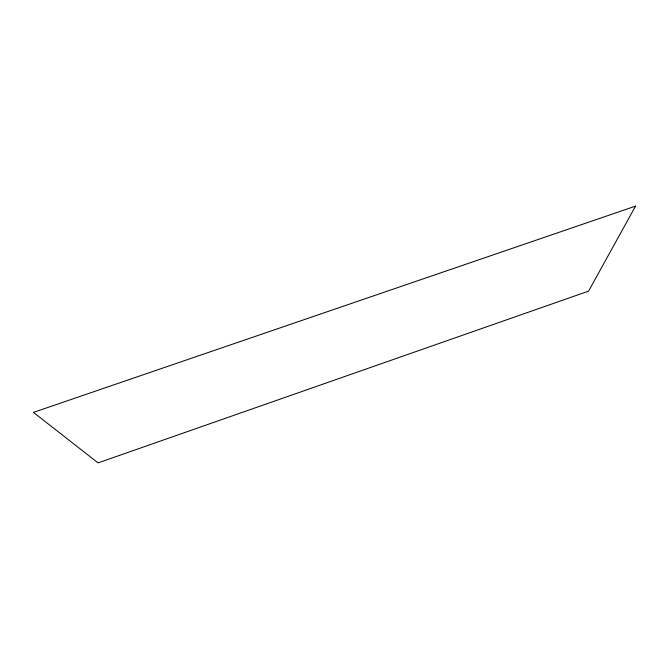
<?xml version="1.0" encoding="UTF-8"?>
<svg xmlns="http://www.w3.org/2000/svg" width="669" height="669" viewBox="0 0 669 669"><rect width="100%" height="100%" fill="white"/><g stroke="black" fill="none" stroke-linecap="round" stroke-linejoin="round"><path stroke-width="1" d="M635.55 206.111L588.595 291.115L98.075 462.889L33.45 412.388L635.55 206.111"/></g></svg>
